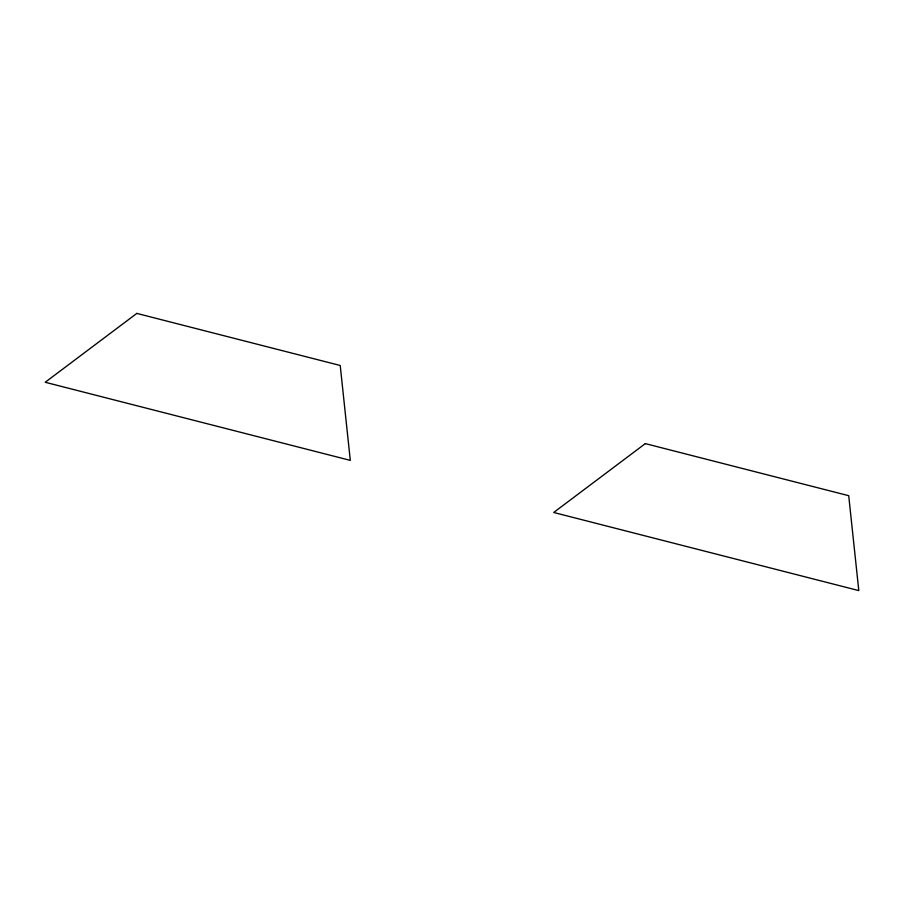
<?xml version="1.0" encoding="UTF-8"?>
<svg xmlns="http://www.w3.org/2000/svg" width="904" height="904" viewBox="0 0 904 904"><rect width="100%" height="100%" fill="white"/><g stroke="black" fill="none" stroke-linecap="round" stroke-linejoin="round"><path stroke-width="1.36" d="M136.82 313.406L45.2 382.268L350.3 460.385L340.22 365.487L136.82 313.406M645.32 443.615L553.7 512.478L858.8 590.594L848.72 495.697L645.32 443.615"/></g></svg>
